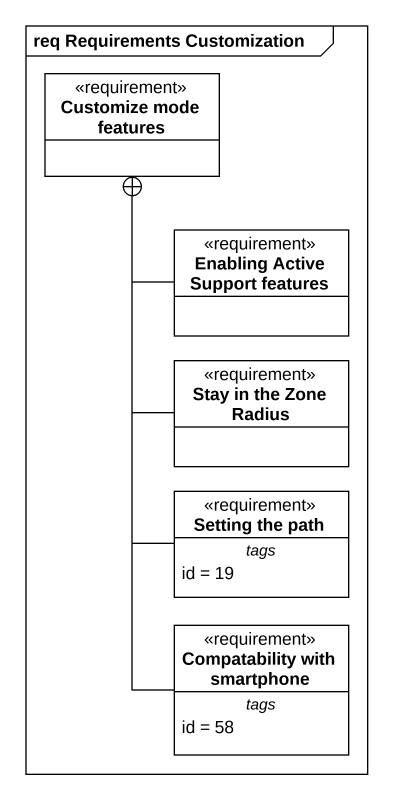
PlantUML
@startuml
mainframe req Requirements Customization
hide circle
hide empty members
class "Customize mode features" as Customize_mode_features <<requirement>>
class "Enabling Active Support features" as Enabling_Active_Support <<requirement>>
class "Stay in the Zone Radius" as Stay_in_the_Zone_Radius <<requirement>>
class "Setting the path" as Setting_the_path <<requirement>> {
  -- tags --
  id = 19
}
class "Compatability with smartphone" as Compatability_with <<requirement>> {
  -- tags --
  id = 58
}
Enabling_Active_Support -up-+ Customize_mode_features
Stay_in_the_Zone_Radius -up-+ Customize_mode_features
Setting_the_path -up-+ Customize_mode_features
Compatability_with -up-+ Customize_mode_features
@enduml
